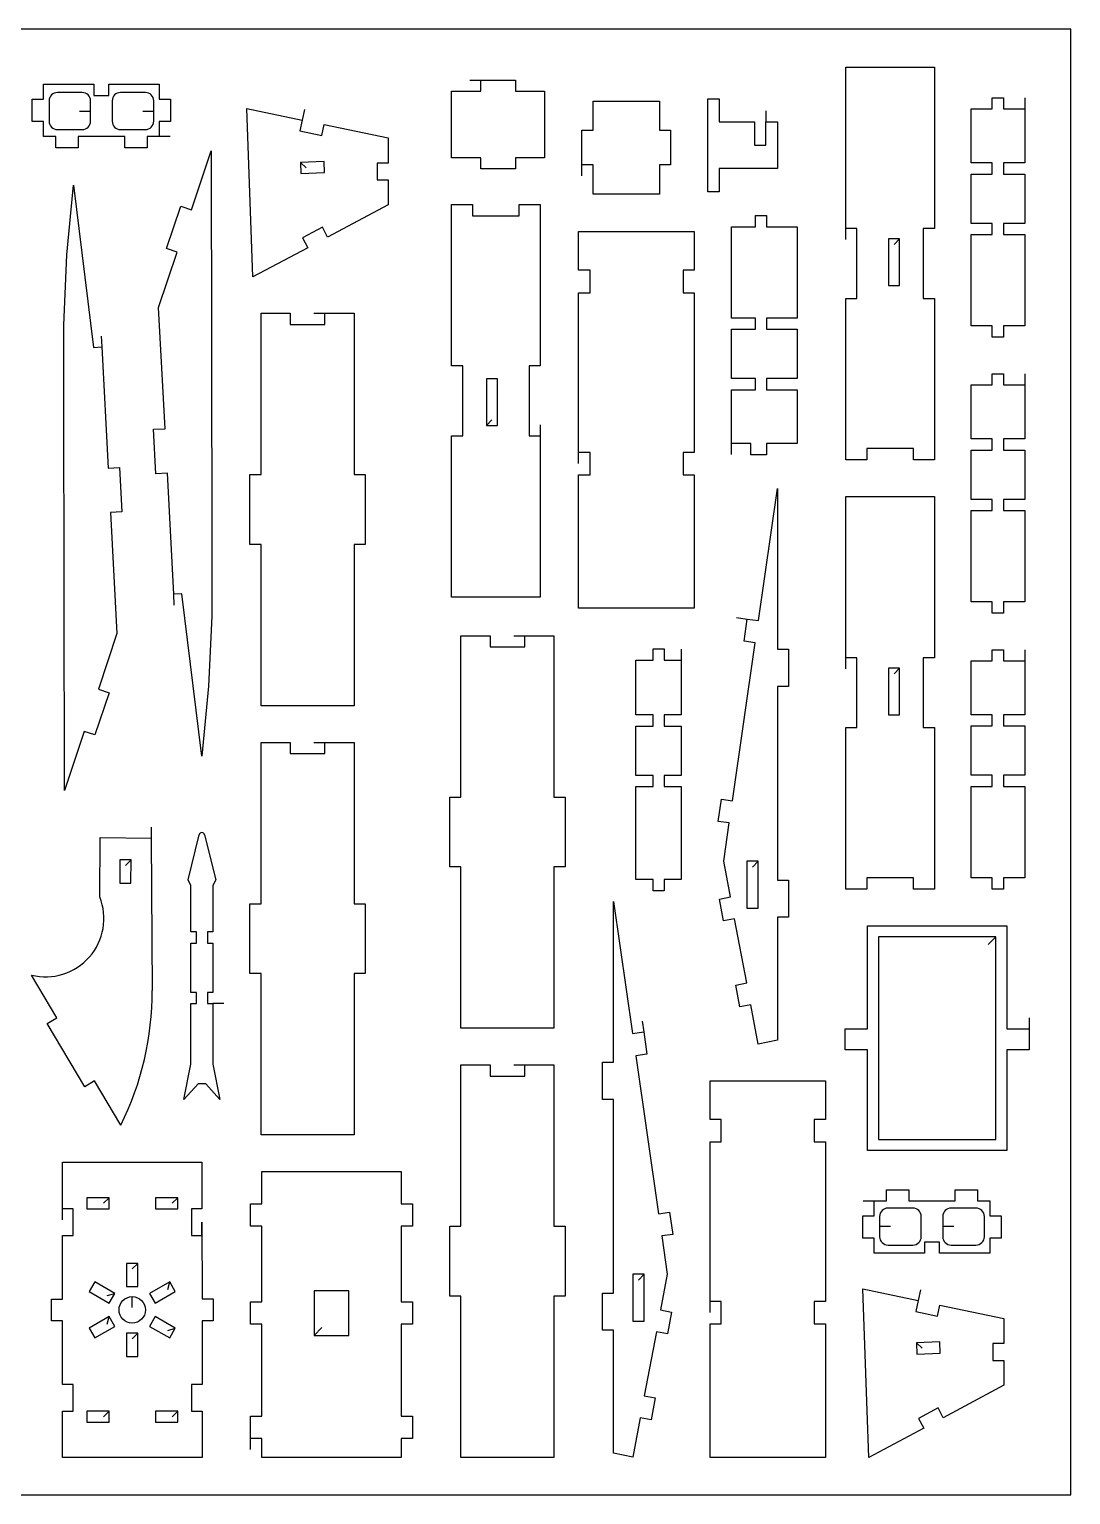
# Model space of a CAD drawing. Extents: x 0 to 600, y 0 to 400.
# Drawn here: x 315.7 to 600, y 0 to 400 of the extents above; entities that cross this region are included whole.
import ezdxf

# ---------------------------------------------------------------- set-up
doc = ezdxf.new("R2010")
doc.units = 0
doc.header["$MEASUREMENT"] = 0
doc.layers.add('DEFAULT', color=7, linetype='Continuous')
doc.layers.add('Layer1', color=150, linetype='Continuous')

msp = doc.modelspace()

# ---------------------------------------------------------------- linework, layer by layer
at = {"layer": 'DEFAULT'}
for p, q in [((538.5961, 345.6032), (538.5961, 389.6613)), ((538.5961, 389.6613), (562.8065, 389.6613)), ((562.8065, 389.6613), (562.8065, 345.6032)), ((319.6418, 380.8907), (319.6418, 384.9801)), ((319.6418, 384.9801), (333.3872, 384.9801)), ((333.3872, 384.9801), (333.3872, 381.9321)), ((337.4512, 381.9321), (337.4512, 384.9801)), ((337.4512, 384.9801), (351.1965, 384.9801)), ((351.1965, 384.9801), (351.1965, 380.8907)), ((435.9756, 386.1232), (438.9756, 386.1232)), ((438.9756, 386.1232), (448.4243, 386.1232)), ((438.9756, 383.0752), (438.9756, 386.1232)), ((448.4243, 386.1232), (448.4243, 383.0752)), ((316.5213, 374.7947), (316.5213, 380.8907)), ((316.5213, 380.8907), (319.6418, 380.8907)), ((321.1308, 380.454), (321.1308, 374.9207)), ((330.1839, 382.74), (323.4168, 382.74)), ((332.4699, 377.6874), (332.4699, 380.454)), ((333.3872, 381.9321), (337.4512, 381.9321)), ((338.3685, 380.454), (338.3685, 374.9207)), ((347.4215, 382.74), (340.6545, 382.74)), ((349.7075, 377.6874), (349.7075, 380.454)), ((351.1965, 380.8907), (354.3171, 380.8907)), ((354.3171, 380.8907), (354.3171, 374.7947)), ((431, 364.9609), (431, 383.0752)), ((431, 383.0752), (438.9756, 383.0752)), ((448.4243, 383.0752), (456.3999, 383.0752)), ((456.3999, 383.0752), (456.3999, 364.9609)), ((469.6257, 372.4294), (469.6257, 380.4049)), ((469.6257, 380.4049), (487.7401, 380.4049)), ((487.7401, 380.4049), (487.7401, 372.4294)), ((500.9655, 355.654), (500.9655, 381.054)), ((500.9655, 381.054), (504.0135, 381.054)), ((504.0135, 381.054), (504.0135, 374.7039)), ((578.6049, 378.2675), (578.6049, 381.3156)), ((578.6049, 381.3156), (581.6528, 381.3156)), ((581.6528, 381.3156), (581.6528, 378.2675)), ((587.4464, 381.2675), (587.4464, 378.2675)), ((329.4699, 377.6874), (332.4699, 377.6874)), ((332.4699, 374.9207), (332.4699, 377.6874)), ((346.7075, 377.6874), (349.7075, 377.6874)), ((349.7075, 374.9207), (349.7075, 377.6874)), ((376.7785, 332.4147), (375.1311, 378.4119)), ((375.1311, 378.4119), (390.2374, 375.2033)), ((390.8774, 378.1341), (390.2374, 375.2032)), ((516.8152, 377.704), (516.8152, 374.704)), ((572.8113, 363.5356), (572.8113, 378.2675)), ((572.8113, 378.2675), (578.6049, 378.2675)), ((581.6528, 378.2675), (587.4464, 378.2675)), ((587.4464, 378.2675), (587.4464, 363.5356)), ((319.6418, 374.7947), (316.5213, 374.7947)), ((319.6418, 370.7053), (319.6418, 374.7947)), ((323.4168, 372.6347), (330.1839, 372.6347)), ((340.6545, 372.6347), (347.4215, 372.6347)), ((354.3171, 374.7947), (351.1965, 374.7947)), ((351.1965, 374.7947), (351.1965, 370.7053)), ((390.2374, 375.2032), (389.5968, 372.2691)), ((389.5968, 372.2691), (395.551, 370.9879)), ((395.551, 370.9879), (396.1916, 374.0134)), ((396.1916, 374.0134), (413.6774, 370.3472)), ((466.5777, 362.9806), (466.5777, 372.4294)), ((466.5777, 372.4294), (469.6257, 372.4294)), ((487.7401, 372.4294), (490.7881, 372.4294)), ((490.7881, 372.4294), (490.7881, 362.9806)), ((504.0135, 374.7039), (513.6727, 374.7039)), ((513.6727, 374.7039), (513.6727, 368.3539)), ((516.8152, 374.704), (519.9915, 374.704)), ((516.8152, 368.3539), (516.8152, 374.7039)), ((519.9915, 374.704), (519.9915, 362.004)), ((322.9699, 370.7053), (319.6418, 370.7053)), ((322.9699, 367.6573), (322.9699, 370.7053)), ((341.7844, 370.7053), (329.054, 370.7053)), ((329.054, 370.7053), (329.054, 367.6573)), ((341.7844, 367.6573), (341.7844, 370.7053)), ((351.1965, 370.7053), (347.8685, 370.7053)), ((347.8685, 370.7053), (347.8685, 367.6573)), ((354.1965, 370.7053), (351.1965, 370.7053)), ((413.6774, 370.3472), (413.6774, 363.4724)), ((513.6727, 368.3539), (516.8152, 368.3539)), ((329.054, 367.6573), (322.9699, 367.6573)), ((347.8685, 367.6573), (341.7844, 367.6573)), ((359.9999, 350.7028), (365.3824, 366.8384)), ((365.3824, 366.8384), (365.5244, 258.794)), ((438.9756, 364.9609), (431, 364.9609)), ((438.9756, 361.9129), (438.9756, 364.9609)), ((456.3999, 364.9609), (448.4243, 364.9609)), ((448.4243, 364.9609), (448.4243, 361.9129)), ((396.1916, 363.9354), (389.7798, 363.6555)), ((391.3362, 362.2101), (389.7798, 363.6555)), ((389.7798, 363.6555), (389.8713, 360.6353)), ((389.8713, 360.6353), (396.2832, 360.9098)), ((396.2832, 360.9098), (396.1916, 363.9354)), ((413.6774, 363.4724), (410.6573, 363.4724)), ((410.6573, 363.4724), (410.6573, 358.8911)), ((448.4243, 361.9129), (438.9756, 361.9129)), ((466.5777, 359.9806), (466.5777, 362.9806)), ((469.6257, 362.9806), (466.5777, 362.9806)), ((469.6257, 355.005), (469.6257, 362.9806)), ((490.7881, 362.9806), (487.7401, 362.9806)), ((487.7401, 362.9806), (487.7401, 355.005)), ((519.9915, 362.004), (504.0135, 362.004)), ((504.0135, 362.004), (504.0135, 355.654)), ((578.6049, 363.5356), (572.8113, 363.5356)), ((572.8113, 347.0222), (572.8113, 360.4875)), ((572.8113, 360.4875), (578.6049, 360.4875)), ((578.6049, 360.4875), (578.6049, 363.5356)), ((587.4464, 363.5356), (581.6529, 363.5356)), ((581.6529, 363.5356), (581.6529, 360.4875)), ((581.6529, 360.4875), (587.4464, 360.4875)), ((587.4464, 360.4875), (587.4464, 347.0222)), ((326.015, 338.4101), (327.8465, 357.482)), ((327.8465, 357.482), (333.2916, 313.1628)), ((410.6573, 358.8911), (413.6774, 358.8911)), ((413.6774, 358.8911), (413.6774, 352.1132)), ((413.6774, 352.1132), (397.1068, 343.2249)), ((431, 308.1082), (431, 352.1664)), ((431, 352.1664), (436.7551, 352.1664)), ((436.7551, 352.1664), (436.7551, 349.1183)), ((449.4551, 349.1183), (449.4551, 352.1664)), ((449.4551, 352.1664), (455.2103, 352.1664)), ((455.2103, 352.1664), (455.2103, 308.1082)), ((487.7401, 355.005), (469.6257, 355.005)), ((504.0135, 355.654), (500.9655, 355.654)), ((353.1844, 340.1458), (357.1093, 351.6837)), ((357.1093, 351.6837), (359.9999, 350.7028)), ((436.7551, 349.1183), (449.4551, 349.1183)), ((513.9372, 346.0998), (513.9372, 349.1485)), ((513.9372, 349.1485), (516.9859, 349.1485)), ((516.9859, 349.1485), (516.9859, 346.0998)), ((395.734, 345.9759), (390.3289, 343.0419)), ((397.1068, 343.2249), (395.734, 345.9759)), ((465.684, 334.2498), (465.684, 344.8271)), ((465.684, 344.8271), (497.2631, 344.8271)), ((497.2631, 344.8271), (497.2631, 334.2498)), ((507.4407, 321.1801), (507.4407, 346.0998)), ((507.4407, 346.0998), (513.9372, 346.0998)), ((516.9859, 346.0998), (525.3306, 346.0998)), ((525.3306, 346.0998), (525.3306, 321.1801)), ((538.5961, 342.6032), (538.5961, 345.6032)), ((541.6441, 345.6032), (538.5961, 345.6032)), ((541.6441, 326.5533), (541.6441, 345.6032)), ((562.8065, 345.6032), (559.7585, 345.6032)), ((559.7585, 345.6032), (559.7585, 326.5533)), ((578.6049, 347.0222), (572.8113, 347.0222)), ((578.6049, 343.9742), (578.6049, 347.0222)), ((587.4464, 347.0222), (581.6529, 347.0222)), ((581.6529, 347.0222), (581.6529, 343.9742)), ((356.0667, 339.1645), (353.1844, 340.1458)), ((391.7933, 340.3824), (376.7785, 332.4147)), ((390.3289, 343.0419), (391.7933, 340.3824)), ((553.3138, 342.7666), (550.2659, 342.7666)), ((550.2659, 342.7666), (550.2659, 330.0666)), ((551.7899, 341.2426), (553.3138, 342.7666)), ((553.3138, 330.0666), (553.3138, 342.7666)), ((572.8113, 319.0352), (572.8113, 343.9742)), ((572.8113, 343.9742), (578.6049, 343.9742)), ((581.6529, 343.9742), (587.4464, 343.9742)), ((587.4464, 343.9742), (587.4464, 319.0352)), ((325.1791, 319.2489), (326.015, 338.4101)), ((351.048, 324.0305), (356.0667, 339.1645)), ((468.8036, 334.2498), (465.684, 334.2498)), ((468.8036, 328.0919), (468.8036, 334.2498)), ((497.2631, 334.2498), (494.225, 334.2498)), ((494.225, 334.2498), (494.225, 328.0919)), ((465.684, 284.4828), (465.684, 328.0919)), ((465.684, 328.0919), (468.8036, 328.0919)), ((494.225, 328.0919), (497.2631, 328.0919)), ((497.2631, 328.0919), (497.2631, 284.4828)), ((550.2659, 330.0666), (553.3138, 330.0666)), ((352.78, 290.9821), (351.048, 324.0305)), ((538.5961, 282.4951), (538.5961, 326.5533)), ((538.5961, 326.5533), (541.6441, 326.5533)), ((559.7585, 326.5533), (562.8065, 326.5533)), ((562.8065, 326.5533), (562.8065, 282.4951)), ((379.0072, 278.4406), (379.0072, 322.491)), ((379.0072, 322.491), (386.9828, 322.491)), ((386.9828, 322.491), (386.9828, 319.443)), ((393.4316, 322.491), (396.4316, 322.491)), ((396.4315, 319.443), (396.4315, 322.491)), ((396.4316, 322.491), (404.4072, 322.491)), ((404.4072, 322.491), (404.4072, 278.4406)), ((513.9372, 321.1801), (507.4407, 321.1801)), ((513.9372, 318.1347), (513.9372, 321.1801)), ((525.3306, 321.1801), (516.9859, 321.1801)), ((516.9859, 321.1801), (516.9859, 318.1347)), ((325.1744, 300.2728), (325.1791, 319.2489)), ((335.3931, 316.2771), (335.5502, 313.2812)), ((386.9828, 319.443), (396.4315, 319.443)), ((507.4407, 304.6804), (507.4407, 318.1347)), ((507.4407, 318.1347), (513.9372, 318.1347)), ((516.9859, 318.1347), (525.3306, 318.1347)), ((525.3306, 318.1347), (525.3306, 304.6804)), ((578.6049, 319.0352), (572.8113, 319.0352)), ((578.6049, 315.9872), (578.6049, 319.0352)), ((587.4464, 319.0352), (581.6529, 319.0352)), ((581.6529, 319.0352), (581.6529, 315.9872)), ((333.2916, 313.1628), (335.5502, 313.2812)), ((335.5502, 313.2812), (337.2821, 280.2328)), ((581.6529, 315.9872), (578.6049, 315.9872)), ((434.048, 308.1082), (431, 308.1082)), ((434.048, 289.0582), (434.048, 308.1082)), ((455.2103, 308.1082), (452.1623, 308.1082)), ((452.1623, 308.1082), (452.1623, 289.0582)), ((443.5406, 304.5948), (440.4926, 304.5948)), ((440.4926, 304.5948), (440.4926, 291.8948)), ((443.5406, 291.8948), (443.5406, 304.5948)), ((513.9372, 304.6804), (507.4407, 304.6804)), ((513.9372, 301.6317), (513.9372, 304.6804)), ((525.3306, 304.6804), (516.9859, 304.6804)), ((516.9859, 304.6804), (516.9859, 301.6317)), ((578.6048, 302.9377), (578.6048, 305.9856)), ((578.6048, 305.9856), (581.6528, 305.9856)), ((581.6528, 305.9856), (581.6528, 302.9376)), ((587.4464, 305.9376), (587.4464, 302.9376)), ((325.3164, 192.2284), (325.1744, 300.2728)), ((507.4407, 286.9115), (507.4407, 301.6317)), ((507.4407, 301.6317), (513.9372, 301.6317)), ((516.9859, 301.6317), (525.3306, 301.6317)), ((525.3306, 301.6317), (525.3306, 286.9115)), ((572.8113, 288.2057), (572.8113, 302.9377)), ((572.8113, 302.9377), (578.6048, 302.9377)), ((581.6528, 302.9376), (587.4463, 302.9376)), ((587.4464, 302.9376), (587.4464, 288.2056)), ((442.0165, 293.4188), (440.4926, 291.8948)), ((455.2103, 292.0582), (455.2103, 289.0582)), ((349.6745, 290.8194), (352.78, 290.9821)), ((350.3111, 278.6712), (349.6745, 290.8194)), ((431, 245.0001), (431, 289.0582)), ((431, 289.0582), (434.048, 289.0582)), ((440.4926, 291.8948), (443.5406, 291.8948)), ((452.1623, 289.0582), (455.2103, 289.0582)), ((455.2103, 289.0582), (455.2103, 245.0001)), ((578.6048, 288.2057), (572.8113, 288.2057)), ((578.6048, 285.1577), (578.6048, 288.2057)), ((587.4464, 288.2056), (581.6528, 288.2056)), ((581.6528, 288.2056), (581.6528, 285.1576)), ((465.684, 281.4828), (465.684, 284.4828)), ((468.8036, 284.4828), (465.684, 284.4828)), ((468.8036, 278.4167), (468.8036, 284.4828)), ((497.2631, 284.4828), (494.225, 284.4828)), ((494.225, 284.4828), (494.225, 278.4167)), ((507.4407, 283.9115), (507.4407, 286.9115)), ((512.6909, 286.9115), (507.4407, 286.9115)), ((512.6909, 283.8661), (512.6909, 286.9115)), ((525.3306, 286.9115), (516.9859, 286.9115)), ((516.9859, 286.9115), (516.9859, 283.8661)), ((557.0513, 285.5431), (544.3513, 285.5431)), ((544.3513, 285.5431), (544.3513, 282.4951)), ((557.0513, 282.4951), (557.0513, 285.5431)), ((572.8113, 271.6922), (572.8113, 285.1577)), ((572.8113, 285.1577), (578.6048, 285.1577)), ((581.6528, 285.1576), (587.4464, 285.1576)), ((587.4464, 285.1576), (587.4464, 271.6922)), ((337.2821, 280.2328), (340.3877, 280.3956)), ((340.3877, 280.3956), (341.0243, 268.2474)), ((516.9859, 283.8661), (512.6909, 283.8661)), ((544.3513, 282.4951), (538.5961, 282.4951)), ((562.8065, 282.4951), (557.0513, 282.4951)), ((353.4167, 278.834), (350.3111, 278.6712)), ((355.1487, 245.7857), (353.4167, 278.834)), ((375.9592, 259.3906), (375.9592, 278.4406)), ((375.9592, 278.4406), (379.0072, 278.4406)), ((404.4072, 278.4406), (407.4552, 278.4406)), ((407.4552, 278.4406), (407.4552, 259.3906)), ((465.684, 242.0001), (465.684, 278.4167)), ((465.684, 278.4167), (468.8036, 278.4167)), ((494.225, 278.4167), (497.2631, 278.4167)), ((497.2631, 278.4167), (497.2631, 242.0001)), ((514.7469, 238.5969), (519.9395, 274.6576)), ((519.9395, 274.6576), (519.9395, 230.7796)), ((538.5959, 228.4354), (538.5959, 272.4936)), ((538.5959, 272.4936), (562.8063, 272.4936)), ((562.8063, 272.4936), (562.8063, 228.4354)), ((341.0243, 268.2474), (337.9188, 268.0847)), ((337.9188, 268.0847), (339.6508, 235.0363)), ((578.6049, 271.6922), (572.8113, 271.6922)), ((572.8113, 243.7052), (572.8113, 268.6442)), ((572.8113, 268.6442), (578.6049, 268.6442)), ((578.6049, 268.6442), (578.6049, 271.6922)), ((587.4464, 271.6922), (581.6528, 271.6922)), ((581.6528, 271.6922), (581.6528, 268.6442)), ((581.6528, 268.6442), (587.4464, 268.6442)), ((587.4464, 268.6442), (587.4464, 243.7052)), ((365.5244, 258.794), (365.5197, 239.8179)), ((379.0072, 259.3906), (375.9592, 259.3906)), ((379.0072, 215.345), (379.0072, 259.3906)), ((407.4552, 259.3906), (404.4072, 259.3906)), ((404.4072, 259.3906), (404.4072, 215.345)), ((357.4072, 245.904), (355.1487, 245.7856)), ((355.3057, 242.7898), (355.1487, 245.7857)), ((362.8523, 201.5848), (357.4072, 245.904)), ((455.2103, 245.0001), (431, 245.0001)), ((497.2631, 242.0001), (465.684, 242.0001)), ((578.6049, 243.7052), (572.8113, 243.7052)), ((578.6049, 240.6572), (578.6049, 243.7052)), ((581.6528, 240.6572), (578.6049, 240.6572)), ((587.4464, 243.7052), (581.6528, 243.7052)), ((581.6528, 243.7052), (581.6528, 240.6572)), ((365.5197, 239.8179), (364.6838, 220.6567)), ((508.7607, 239.4589), (511.7301, 239.0313)), ((510.8612, 232.9976), (511.73, 239.0313)), ((511.7301, 239.0313), (514.7469, 238.5969)), ((339.6508, 235.0363), (334.6321, 219.9023)), ((433.5591, 190.4258), (433.5591, 234.4762)), ((433.5591, 234.4762), (441.5346, 234.4762)), ((441.5346, 234.4762), (441.5346, 231.4282)), ((447.9835, 234.4762), (450.9835, 234.4762)), ((450.9834, 231.4282), (450.9834, 234.4762)), ((450.9835, 234.4762), (458.959, 234.4762)), ((458.959, 234.4762), (458.959, 190.4258)), ((507.6628, 189.3998), (513.8781, 232.5632)), ((513.8781, 232.5632), (510.8612, 232.9976)), ((441.5346, 231.4282), (450.9834, 231.4282)), ((485.986, 227.8035), (485.986, 230.8515)), ((485.986, 230.8515), (489.034, 230.8515)), ((489.034, 230.8515), (489.034, 227.8035)), ((493.7187, 230.8034), (493.7187, 227.8034)), ((519.9395, 230.7796), (522.9874, 230.7796)), ((522.9874, 230.7796), (522.9874, 220.6196)), ((538.5959, 225.4354), (538.5959, 228.4354)), ((541.6439, 228.4354), (538.5959, 228.4354)), ((541.6439, 209.3854), (541.6439, 228.4354)), ((562.8063, 228.4354), (559.7584, 228.4354)), ((559.7584, 228.4354), (559.7584, 209.3854)), ((578.6047, 227.6077), (578.6047, 230.6557)), ((578.6047, 230.6557), (581.6526, 230.6557)), ((581.6526, 230.6557), (581.6526, 227.6077)), ((587.4462, 230.6077), (587.4462, 227.6077)), ((481.3014, 212.8684), (481.3014, 227.8035)), ((481.3014, 227.8035), (485.986, 227.8035)), ((489.034, 227.8035), (493.7186, 227.8035)), ((493.7187, 227.8034), (493.7187, 212.8683)), ((553.3137, 225.5988), (550.2657, 225.5988)), ((550.2657, 225.5988), (550.2657, 212.8988)), ((551.7897, 224.0748), (553.3137, 225.5988)), ((553.3137, 212.8988), (553.3137, 225.5988)), ((572.8112, 212.8757), (572.8112, 227.6077)), ((572.8112, 227.6077), (578.6047, 227.6077)), ((581.6526, 227.6077), (587.4462, 227.6077)), ((587.4462, 227.6077), (587.4462, 212.8757)), ((364.6838, 220.6567), (362.8523, 201.5848)), ((522.9874, 220.6196), (519.9395, 220.6196)), ((519.9395, 220.6196), (519.9395, 167.7747)), ((337.5145, 218.921), (333.5896, 207.3831)), ((334.6321, 219.9023), (337.5145, 218.921)), ((404.4072, 215.345), (379.0072, 215.345)), ((485.9861, 212.8684), (481.3014, 212.8684)), ((485.9861, 209.8204), (485.9861, 212.8684)), ((493.7187, 212.8683), (489.0341, 212.8683)), ((489.0341, 212.8683), (489.0341, 209.8203)), ((550.2657, 212.8988), (553.3137, 212.8988)), ((578.6047, 212.8757), (572.8112, 212.8757)), ((578.6047, 209.8277), (578.6047, 212.8757)), ((587.4462, 212.8757), (581.6527, 212.8757)), ((581.6527, 212.8757), (581.6527, 209.8277)), ((330.6989, 208.364), (325.3164, 192.2284)), ((333.5896, 207.3831), (330.6989, 208.364)), ((481.3014, 196.3549), (481.3014, 209.8204)), ((481.3014, 209.8204), (485.9861, 209.8204)), ((489.0341, 209.8203), (493.7187, 209.8203)), ((493.7187, 209.8203), (493.7187, 196.3549)), ((538.5959, 165.3272), (538.5959, 209.3854)), ((538.5959, 209.3854), (541.6439, 209.3854)), ((559.7584, 209.3854), (562.8063, 209.3854)), ((562.8063, 209.3854), (562.8063, 165.3272)), ((572.8112, 196.3622), (572.8112, 209.8277)), ((572.8112, 209.8277), (578.6047, 209.8277)), ((581.6527, 209.8277), (587.4462, 209.8277)), ((587.4462, 209.8277), (587.4462, 196.3622)), ((379.0071, 161.2931), (379.0071, 205.3435)), ((379.0071, 205.3435), (386.9827, 205.3435)), ((386.9827, 205.3435), (386.9827, 202.2955)), ((393.4315, 205.3435), (396.4315, 205.3435)), ((396.4315, 205.3435), (404.4071, 205.3435)), ((396.4315, 202.2955), (396.4315, 205.3435)), ((404.4071, 205.3435), (404.4071, 161.2931)), ((386.9827, 202.2955), (396.4315, 202.2955)), ((485.9861, 196.3549), (481.3014, 196.3549)), ((485.9861, 193.3069), (485.9861, 196.3549)), ((493.7187, 196.3549), (489.0341, 196.3549)), ((489.0341, 196.3549), (489.0341, 193.3069)), ((578.6047, 196.3622), (572.8112, 196.3622)), ((578.6047, 193.3142), (578.6047, 196.3622)), ((587.4462, 196.3622), (581.6527, 196.3622)), ((581.6527, 196.3622), (581.6527, 193.3142)), ((481.3014, 167.9069), (481.3014, 193.3069)), ((481.3014, 193.3069), (485.9861, 193.3069)), ((489.0341, 193.3069), (493.7187, 193.3069)), ((493.7187, 193.3069), (493.7187, 167.9069)), ((572.8112, 168.3752), (572.8112, 193.3142)), ((572.8112, 193.3142), (578.6047, 193.3142)), ((581.6527, 193.3142), (587.4462, 193.3142)), ((587.4462, 193.3142), (587.4462, 168.3752)), ((430.511, 171.3758), (430.511, 190.4258)), ((430.511, 190.4258), (433.5591, 190.4258)), ((458.959, 190.4258), (462.007, 190.4258)), ((462.007, 190.4258), (462.007, 171.3758)), ((503.7771, 183.8004), (504.6459, 189.8342)), ((504.6459, 189.8342), (507.6628, 189.3998)), ((349.0093, 182.2257), (349.0258, 179.2258)), ((359.0873, 167.8483), (362.1154, 180.1415)), ((363.5952, 180.1415), (366.6233, 167.8483)), ((506.794, 183.366), (503.7771, 183.8004)), ((505.2857, 172.8913), (506.794, 183.366)), ((334.9682, 163.156), (335.1249, 179.3601)), ((335.1249, 179.3601), (349.0258, 179.2258)), ((349.0258, 179.2258), (349.2542, 137.6406)), ((340.4932, 173.2799), (340.4318, 166.9302)), ((343.541, 173.2505), (340.4932, 173.2799)), ((342.0024, 171.7413), (343.541, 173.2505)), ((343.4796, 166.9008), (343.541, 173.2505)), ((507.1256, 163.1598), (505.2857, 172.8913)), ((514.7211, 172.8913), (511.5625, 172.8913)), ((511.5625, 172.8913), (511.5625, 160.0946)), ((513.1418, 171.312), (514.7211, 172.8913)), ((514.7211, 160.0946), (514.7211, 172.8913)), ((433.5591, 171.3758), (430.511, 171.3758)), ((433.5591, 127.3302), (433.5591, 171.3758)), ((462.007, 171.3758), (458.959, 171.3758)), ((458.959, 171.3758), (458.959, 127.3302)), ((557.0511, 168.3752), (544.3511, 168.3752)), ((544.3511, 168.3752), (544.3511, 165.3272)), ((557.0511, 165.3272), (557.0511, 168.3752)), ((578.6047, 168.3752), (572.8112, 168.3752)), ((578.6047, 165.3272), (578.6047, 168.3752)), ((587.4462, 168.3752), (581.6527, 168.3752)), ((581.6527, 168.3752), (581.6527, 165.3272)), ((340.4318, 166.9302), (343.4796, 166.9008)), ((359.8415, 166.332), (359.0873, 167.8483)), ((359.8415, 153.632), (359.8415, 166.332)), ((366.6233, 167.8483), (365.869, 166.332)), ((365.869, 166.332), (365.869, 153.632)), ((485.9861, 167.9069), (481.3014, 167.9069)), ((485.9861, 164.8589), (485.9861, 167.9069)), ((489.0341, 164.8589), (485.9861, 164.8589)), ((493.7187, 167.9069), (489.0341, 167.9069)), ((489.0341, 167.9069), (489.0341, 164.8589)), ((519.9395, 167.7747), (522.9874, 167.7747)), ((522.9874, 167.7747), (522.9874, 157.6147)), ((544.3511, 165.3272), (538.5959, 165.3272)), ((562.8063, 165.3272), (557.0511, 165.3272)), ((581.6527, 165.3272), (578.6047, 165.3272)), ((375.9591, 142.2431), (375.9591, 161.2931)), ((375.9591, 161.2931), (379.0071, 161.2931)), ((404.4071, 161.2931), (407.4551, 161.2931)), ((407.4551, 161.2931), (407.4551, 142.2431)), ((475.2283, 118.0478), (475.2283, 161.9258)), ((475.2283, 161.9258), (480.4208, 125.8652)), ((504.1306, 162.5935), (507.1256, 163.1598)), ((505.2632, 156.6037), (504.1306, 162.5935)), ((511.5625, 160.0946), (514.7211, 160.0946)), ((508.2581, 157.1698), (505.2632, 156.6037)), ((511.5625, 139.6924), (508.2581, 157.1698)), ((522.9874, 157.6147), (519.9395, 157.6147)), ((519.9395, 157.6147), (519.9395, 124.067)), ((361.3655, 153.632), (359.8415, 153.632)), ((361.3655, 150.584), (361.3655, 153.632)), ((365.869, 153.632), (364.345, 153.632)), ((364.345, 153.632), (364.345, 150.584)), ((544.509, 140.802), (544.5029, 155.323)), ((544.5029, 155.323), (582.6089, 155.323)), ((579.561, 152.275), (547.5569, 152.275)), ((547.5569, 152.275), (547.5569, 96.9681)), ((577.4397, 150.1536), (579.561, 152.275)), ((579.561, 96.9681), (579.561, 152.275)), ((582.6089, 155.323), (582.6089, 127.1546)), ((359.8415, 137.1186), (359.8415, 150.584)), ((359.8415, 150.584), (361.3655, 150.584)), ((364.345, 150.584), (365.869, 150.584)), ((365.869, 150.584), (365.869, 137.1186)), ((323.2753, 130.1472), (316.3099, 141.827)), ((379.0071, 142.2431), (375.9591, 142.2431)), ((379.0071, 98.1976), (379.0071, 142.2431)), ((407.4551, 142.2431), (404.4071, 142.2431)), ((404.4071, 142.2431), (404.4071, 98.1976)), ((544.509, 127.1546), (544.509, 140.802)), ((361.3655, 137.1186), (359.8415, 137.1186)), ((361.3655, 134.0706), (361.3655, 137.1186)), ((365.869, 137.1186), (364.345, 137.1186)), ((364.345, 137.1186), (364.345, 134.0706)), ((508.5675, 139.1262), (511.5625, 139.6924)), ((509.7, 133.1363), (508.5675, 139.1262)), ((359.8415, 117.4819), (359.8415, 134.0706)), ((359.8415, 134.0706), (361.3655, 134.0706)), ((364.345, 134.0706), (365.869, 134.0706)), ((368.869, 134.0706), (365.869, 134.0706)), ((365.869, 134.0706), (365.869, 117.4819)), ((512.6949, 133.7025), (509.7, 133.1363)), ((514.7211, 122.9858), (512.6949, 133.7025)), ((320.6575, 128.586), (323.2753, 130.1472)), ((330.9205, 111.3767), (320.6575, 128.586)), ((483.0102, 129.2689), (483.4378, 126.2996)), ((588.705, 130.1546), (588.705, 127.1546)), ((458.959, 127.3302), (433.5591, 127.3302)), ((480.4208, 125.8652), (483.4377, 126.2996)), ((483.4378, 126.2996), (484.3066, 120.2658)), ((519.9395, 124.067), (514.7211, 122.9858)), ((538.413, 121.4197), (538.413, 127.1546)), ((538.413, 127.1546), (544.509, 127.1546)), ((582.6089, 127.1546), (588.705, 127.1546)), ((588.705, 127.1546), (588.705, 121.4197)), ((484.3066, 120.2658), (481.2897, 119.8314)), ((544.509, 121.4197), (538.413, 121.4197)), ((544.509, 93.9201), (544.509, 121.4197)), ((588.705, 121.4197), (582.6089, 121.4197)), ((582.6089, 121.4197), (582.6089, 93.9201)), ((357.9291, 107.9005), (359.8415, 117.4819)), ((365.869, 117.4819), (367.7814, 107.9005)), ((433.5591, 73.2783), (433.5591, 117.3287)), ((433.5591, 117.3287), (441.5347, 117.3287)), ((441.5347, 117.3287), (441.5347, 114.2807)), ((447.9835, 117.3287), (450.9835, 117.3287)), ((450.9835, 117.3287), (458.9591, 117.3287)), ((450.9835, 114.2807), (450.9835, 117.3287)), ((458.9591, 117.3287), (458.9591, 73.2783)), ((472.1803, 107.8878), (472.1803, 118.0478)), ((472.1803, 118.0478), (475.2283, 118.0478)), ((481.2897, 119.8314), (487.505, 76.668)), ((333.5383, 112.9379), (330.9205, 111.3767)), ((340.7213, 100.8932), (333.5383, 112.9379)), ((361.8157, 112.1171), (357.9291, 107.9005)), ((363.8948, 112.1171), (361.8157, 112.1171)), ((367.7814, 107.9005), (363.8948, 112.1171)), ((441.5347, 114.2807), (450.9835, 114.2807)), ((501.5679, 102.4109), (501.5679, 112.9937)), ((501.5679, 112.9937), (533.0639, 112.9937)), ((533.0639, 112.9937), (533.0639, 102.4109)), ((475.2283, 107.8878), (472.1803, 107.8878)), ((475.2283, 55.0429), (475.2283, 107.8878)), ((504.6159, 102.4109), (501.5679, 102.4109)), ((504.6159, 96.3149), (504.6159, 102.4109)), ((533.0639, 102.4109), (530.0159, 102.4109)), ((530.0159, 102.4109), (530.0159, 96.3149)), ((404.4071, 98.1976), (379.0071, 98.1976)), ((501.5679, 52.7063), (501.5679, 96.3149)), ((501.5679, 96.3149), (504.6159, 96.3149)), ((530.0159, 96.3149), (533.0639, 96.3149)), ((533.0639, 96.3149), (533.0639, 52.7063)), ((547.5569, 96.9681), (579.561, 96.9681)), ((582.6089, 93.9201), (544.509, 93.9201)), ((324.8066, 78.0138), (324.8066, 90.7232)), ((324.8066, 90.7232), (362.8214, 90.7232)), ((362.8214, 90.7232), (362.8506, 78.0257)), ((379.1802, 79.4281), (379.1802, 88.1932)), ((379.1802, 88.1932), (417.2802, 88.1932)), ((417.2802, 88.1932), (417.2802, 79.4281)), ((337.534, 81.0618), (331.4499, 81.0618)), ((331.4499, 81.0618), (331.4499, 78.0138)), ((336.01, 79.5378), (337.534, 81.0618)), ((337.534, 78.0138), (337.534, 81.0618)), ((356.2633, 81.0618), (350.1792, 81.0618)), ((350.1792, 81.0618), (350.1792, 78.0138)), ((354.7393, 79.5378), (356.2633, 81.0618)), ((356.2633, 78.0138), (356.2633, 81.0618)), ((543.3618, 80.1707), (546.3618, 80.1707)), ((546.3618, 80.1707), (549.6899, 80.1707)), ((546.3618, 76.0813), (546.3618, 80.1707)), ((549.6899, 80.1707), (549.6899, 83.2187)), ((549.6899, 83.2187), (555.774, 83.2187)), ((555.774, 83.2187), (555.774, 80.1707)), ((555.774, 80.1707), (568.5043, 80.1707)), ((568.5043, 80.1707), (568.5043, 83.2187)), ((568.5043, 83.2187), (574.5884, 83.2187)), ((574.5884, 83.2187), (574.5884, 80.1707)), ((574.5884, 80.1707), (577.9165, 80.1707)), ((577.9165, 80.1707), (577.9165, 76.0813)), ((324.8066, 75.0138), (324.8066, 78.0138)), ((327.6905, 78.0138), (324.8066, 78.0138)), ((327.6905, 70.7819), (327.6905, 78.0138)), ((331.4499, 78.0138), (337.534, 78.0138)), ((350.1792, 78.0138), (356.2633, 78.0138)), ((362.8506, 78.0257), (359.975, 78.0257)), ((359.975, 78.0257), (359.975, 70.7938)), ((376.1322, 73.3321), (376.1322, 79.4281)), ((376.1322, 79.4281), (379.1802, 79.4281)), ((417.2802, 79.4281), (420.3282, 79.4281)), ((420.3282, 79.4281), (420.3282, 73.3321)), ((487.505, 76.668), (490.5219, 77.1024)), ((490.5219, 77.1024), (491.3907, 71.0687)), ((543.2411, 69.9853), (543.2411, 76.0813)), ((543.2411, 76.0813), (546.3618, 76.0813)), ((556.9039, 78.2413), (550.1368, 78.2413)), ((574.1415, 78.2413), (567.3744, 78.2413)), ((577.9165, 76.0813), (581.037, 76.0813)), ((581.037, 76.0813), (581.037, 69.9853)), ((362.8589, 70.7938), (362.8589, 74.4097)), ((362.8589, 74.4097), (362.9071, 53.4198)), ((379.1802, 73.3321), (376.1322, 73.3321)), ((379.1802, 52.6219), (379.1802, 73.3321)), ((420.3282, 73.3321), (417.2802, 73.3321)), ((417.2802, 73.3321), (417.2802, 52.6219)), ((430.5111, 54.2283), (430.5111, 73.2783)), ((430.5111, 73.2783), (433.5591, 73.2783)), ((458.9591, 73.2783), (462.0071, 73.2783)), ((462.0071, 73.2783), (462.0071, 54.2283)), ((547.8508, 75.9553), (547.8508, 73.1887)), ((550.8508, 73.1887), (547.8508, 73.1887)), ((547.8508, 73.1887), (547.8508, 70.4221)), ((559.1899, 70.4221), (559.1899, 75.9553)), ((565.0884, 75.9553), (565.0884, 73.1887)), ((568.0884, 73.1887), (565.0884, 73.1887)), ((565.0884, 73.1887), (565.0884, 70.4221)), ((576.4275, 70.4221), (576.4275, 75.9553)), ((324.8066, 53.3956), (324.8066, 70.7819)), ((324.8066, 70.7819), (327.6905, 70.7819)), ((359.975, 70.7938), (362.8589, 70.7938)), ((491.3907, 71.0687), (488.3738, 70.6342)), ((488.3738, 70.6342), (489.8821, 60.1595)), ((546.3618, 69.9853), (543.2411, 69.9853)), ((546.3618, 65.8959), (546.3618, 69.9853)), ((550.1368, 68.1361), (556.9039, 68.1361)), ((564.1711, 68.9439), (560.1071, 68.9439)), ((560.1071, 68.9439), (560.1071, 65.8959)), ((564.1711, 65.8959), (564.1711, 68.9439)), ((567.3744, 68.1361), (574.1415, 68.1361)), ((581.037, 69.9853), (577.9165, 69.9853)), ((577.9165, 69.9853), (577.9165, 65.8959)), ((560.1071, 65.8959), (546.3618, 65.8959)), ((577.9165, 65.8959), (564.1711, 65.8959)), ((345.3593, 63.1504), (342.3113, 63.1504)), ((342.3113, 63.1504), (342.3113, 56.8004)), ((343.8353, 61.6264), (345.3593, 63.1504)), ((345.3593, 56.8004), (345.3593, 63.1504)), ((483.6054, 60.1595), (480.4468, 60.1595)), ((480.4468, 60.1595), (480.4468, 47.3628)), ((482.0261, 58.5802), (483.6054, 60.1595)), ((483.6054, 47.3628), (483.6054, 60.1595)), ((489.8821, 60.1595), (488.0422, 50.428)), ((333.5988, 58.1203), (332.0748, 55.4806)), ((339.098, 54.9453), (333.5988, 58.1203)), ((342.3113, 56.8004), (345.3593, 56.8004)), ((354.0718, 58.1203), (348.5725, 54.9453)), ((353.514, 56.0384), (354.0718, 58.1203)), ((355.5958, 55.4806), (354.0718, 58.1203)), ((544.8885, 10.1764), (543.2411, 56.1736)), ((543.2411, 56.1736), (558.3475, 52.965)), ((321.7586, 47.4277), (321.7586, 53.3956)), ((321.7586, 53.3956), (324.8066, 53.3956)), ((332.0748, 55.4806), (337.574, 52.3056)), ((337.0162, 54.3874), (339.098, 54.9453)), ((337.574, 52.3056), (339.098, 54.9453)), ((343.8353, 51.0578), (343.8353, 54.0578)), ((348.5725, 54.9453), (350.0965, 52.3056)), ((350.0965, 52.3056), (355.5958, 55.4806)), ((362.9071, 53.4198), (365.9546, 53.4198)), ((365.9546, 53.4198), (365.9546, 47.4656)), ((376.1322, 46.5259), (376.1322, 52.6219)), ((376.1322, 52.6219), (379.1802, 52.6219)), ((393.5298, 55.6884), (393.4819, 43.4965)), ((402.9786, 55.6512), (393.5298, 55.6884)), ((402.9306, 43.4594), (402.9786, 55.6512)), ((417.2802, 52.6219), (420.3282, 52.6219)), ((420.3282, 52.6219), (420.3282, 46.5259)), ((433.5591, 54.2283), (430.5111, 54.2283)), ((433.5591, 10.1828), (433.5591, 54.2283)), ((462.0071, 54.2283), (458.9591, 54.2283)), ((458.9591, 54.2283), (458.9591, 10.1828)), ((472.1803, 44.8829), (472.1803, 55.0429)), ((472.1803, 55.0429), (475.2283, 55.0429)), ((501.5679, 49.7063), (501.5679, 52.7063)), ((504.6159, 52.7062), (501.5679, 52.7062)), ((504.6159, 46.6102), (504.6159, 52.7062)), ((533.0639, 52.7063), (530.0159, 52.7063)), ((530.0159, 52.7063), (530.0159, 46.6103)), ((558.3474, 52.965), (557.7068, 50.0309)), ((558.9874, 55.8959), (558.3474, 52.965)), ((337.574, 48.5953), (332.0748, 45.4203)), ((337.0162, 46.5134), (337.574, 48.5953)), ((339.098, 45.9556), (337.574, 48.5953)), ((350.0966, 48.5953), (348.5726, 45.9556)), ((355.5959, 45.4203), (350.0966, 48.5953)), ((488.0422, 50.428), (491.0372, 49.8618)), ((491.0372, 49.8618), (489.9047, 43.8719)), ((557.7068, 50.0309), (563.661, 48.7496)), ((563.661, 48.7496), (564.3016, 51.7752)), ((564.3016, 51.7752), (581.7874, 48.109)), ((581.7874, 48.109), (581.7874, 41.2342)), ((324.8066, 47.4277), (321.7586, 47.4277)), ((324.8066, 30.0414), (324.8066, 47.4277)), ((332.0748, 45.4203), (333.5988, 42.7806)), ((333.5988, 42.7806), (339.098, 45.9556)), ((345.3593, 44.1004), (342.3113, 44.1004)), ((342.3113, 44.1004), (342.3113, 37.7504)), ((343.8354, 42.5764), (345.3593, 44.1004)), ((345.3593, 37.7504), (345.3593, 44.1004)), ((348.5726, 45.9556), (354.0719, 42.7806)), ((353.5141, 44.8624), (355.5959, 45.4203)), ((354.0719, 42.7806), (355.5959, 45.4203)), ((365.9546, 47.4656), (362.9066, 47.4656)), ((362.9066, 47.4656), (362.9066, 30.0414)), ((379.1802, 46.5259), (376.1322, 46.5259)), ((379.1802, 21.4015), (379.1802, 46.5259)), ((395.6115, 45.6095), (393.4819, 43.4965)), ((420.3282, 46.5259), (417.2802, 46.5259)), ((417.2802, 46.5259), (417.2802, 21.4015)), ((475.2283, 44.8829), (472.1803, 44.8829)), ((475.2283, 11.3353), (475.2283, 44.8829)), ((480.4468, 47.3628), (483.6054, 47.3628)), ((486.9098, 44.4381), (483.6053, 26.9606)), ((489.9047, 43.8719), (486.9098, 44.4381)), ((501.5679, 10.1777), (501.5679, 46.6102)), ((501.5679, 46.6102), (504.6159, 46.6102)), ((530.0159, 46.6103), (533.0639, 46.6103)), ((533.0639, 46.6103), (533.0639, 10.1777)), ((393.4819, 43.4965), (402.9306, 43.4594)), ((564.3016, 41.6972), (557.8898, 41.4172)), ((559.4462, 39.9718), (557.8898, 41.4172)), ((557.8898, 41.4172), (557.9813, 38.3971)), ((564.3932, 38.6716), (564.3016, 41.6972)), ((581.7874, 41.2342), (578.7673, 41.2342)), ((578.7673, 41.2342), (578.7673, 36.6528)), ((342.3113, 37.7504), (345.3593, 37.7504)), ((557.9813, 38.3971), (564.3932, 38.6716)), ((578.7673, 36.6528), (581.7874, 36.6528)), ((581.7874, 36.6528), (581.7874, 29.8749)), ((327.6905, 30.0414), (324.8066, 30.0414)), ((327.6905, 22.8095), (327.6905, 30.0414)), ((362.9066, 30.0414), (360.0227, 30.0414)), ((360.0227, 30.0414), (360.0227, 22.8095)), ((581.7874, 29.8749), (565.2168, 20.9866)), ((483.6053, 26.9606), (486.6003, 26.3944)), ((486.6003, 26.3944), (485.4678, 20.4045)), ((324.8066, 10.1776), (324.8066, 22.8095)), ((324.8066, 22.8095), (327.6905, 22.8095)), ((337.5341, 22.8095), (331.45, 22.8095)), ((331.45, 22.8095), (331.45, 19.7615)), ((336.0101, 21.2855), (337.5341, 22.8095)), ((337.5341, 19.7615), (337.5341, 22.8095)), ((356.2634, 22.8095), (350.1793, 22.8095)), ((350.1793, 22.8095), (350.1793, 19.7615)), ((354.7394, 21.2855), (356.2634, 22.8095)), ((356.2634, 19.7615), (356.2634, 22.8095)), ((360.0227, 22.8095), (362.9066, 22.8095)), ((362.9066, 22.8095), (362.9066, 10.1776)), ((376.1322, 15.3055), (376.1322, 21.4015)), ((376.1322, 21.4015), (379.1802, 21.4015)), ((417.2802, 21.4015), (420.3282, 21.4015)), ((420.3282, 21.4015), (420.3282, 15.3055)), ((482.4729, 20.9708), (480.4467, 10.254)), ((485.4678, 20.4045), (482.4729, 20.9708)), ((563.844, 23.7376), (558.4389, 20.8036)), ((558.4389, 20.8036), (559.9033, 18.1441)), ((565.2168, 20.9866), (563.844, 23.7376)), ((331.45, 19.7615), (337.5341, 19.7615)), ((350.1793, 19.7615), (356.2634, 19.7615)), ((559.9033, 18.1441), (544.8885, 10.1764)), ((376.1322, 12.3055), (376.1322, 15.3055)), ((379.1802, 15.3055), (376.1322, 15.3055)), ((379.1802, 10.1776), (379.1802, 15.3055)), ((420.3282, 15.3055), (417.2802, 15.3055)), ((417.2802, 15.3055), (417.2802, 10.1776)), ((362.9066, 10.1776), (324.8066, 10.1776)), ((417.2802, 10.1776), (379.1802, 10.1776)), ((458.9591, 10.1828), (433.5591, 10.1828)), ((480.4467, 10.254), (475.2283, 11.3353)), ((533.0639, 10.1777), (501.5679, 10.1777))]:
    msp.add_line(p, q, dxfattribs=at)
msp.add_circle((343.8353, 50.4504), 3.6074, dxfattribs=at)
for centre, radius, start, end in [((323.4168, 380.454), 2.286, 90, 180), ((330.1839, 380.454), 2.286, 0, 90), ((340.6545, 380.454), 2.286, 90, 180), ((347.4215, 380.454), 2.286, 0, 90), ((323.4168, 374.9207), 2.286, 180, 270), ((330.1839, 374.9207), 2.286, 270, 0), ((340.6545, 374.9207), 2.286, 180, 270), ((347.4215, 374.9207), 2.286, 270, 0), ((362.8553, 179.9593), 0.762, 13.834221, 166.165779), ((320.1748, 157.2716), 15.9208, 255.950665, 21.69128), ((267.7866, 137.1932), 81.4688, 333.540219, 0.314653), ((550.1368, 75.9553), 2.286, 90, 180), ((556.9039, 75.9553), 2.286, 0, 90), ((567.3744, 75.9553), 2.286, 90, 180), ((574.1415, 75.9553), 2.286, 0, 90), ((550.1368, 70.4221), 2.286, 180, 270), ((556.9039, 70.4221), 2.286, 270, 0), ((567.3744, 70.4221), 2.286, 180, 270), ((574.1415, 70.4221), 2.286, 270, 0)]:
    msp.add_arc(centre, radius, start, end, dxfattribs=at)
at = {"layer": 'Layer1'}
msp.add_lwpolyline([(0, 0), (600, 0), (600, 400), (0, 400)], close=True, dxfattribs=at)

doc.saveas('drawing.dxf')
